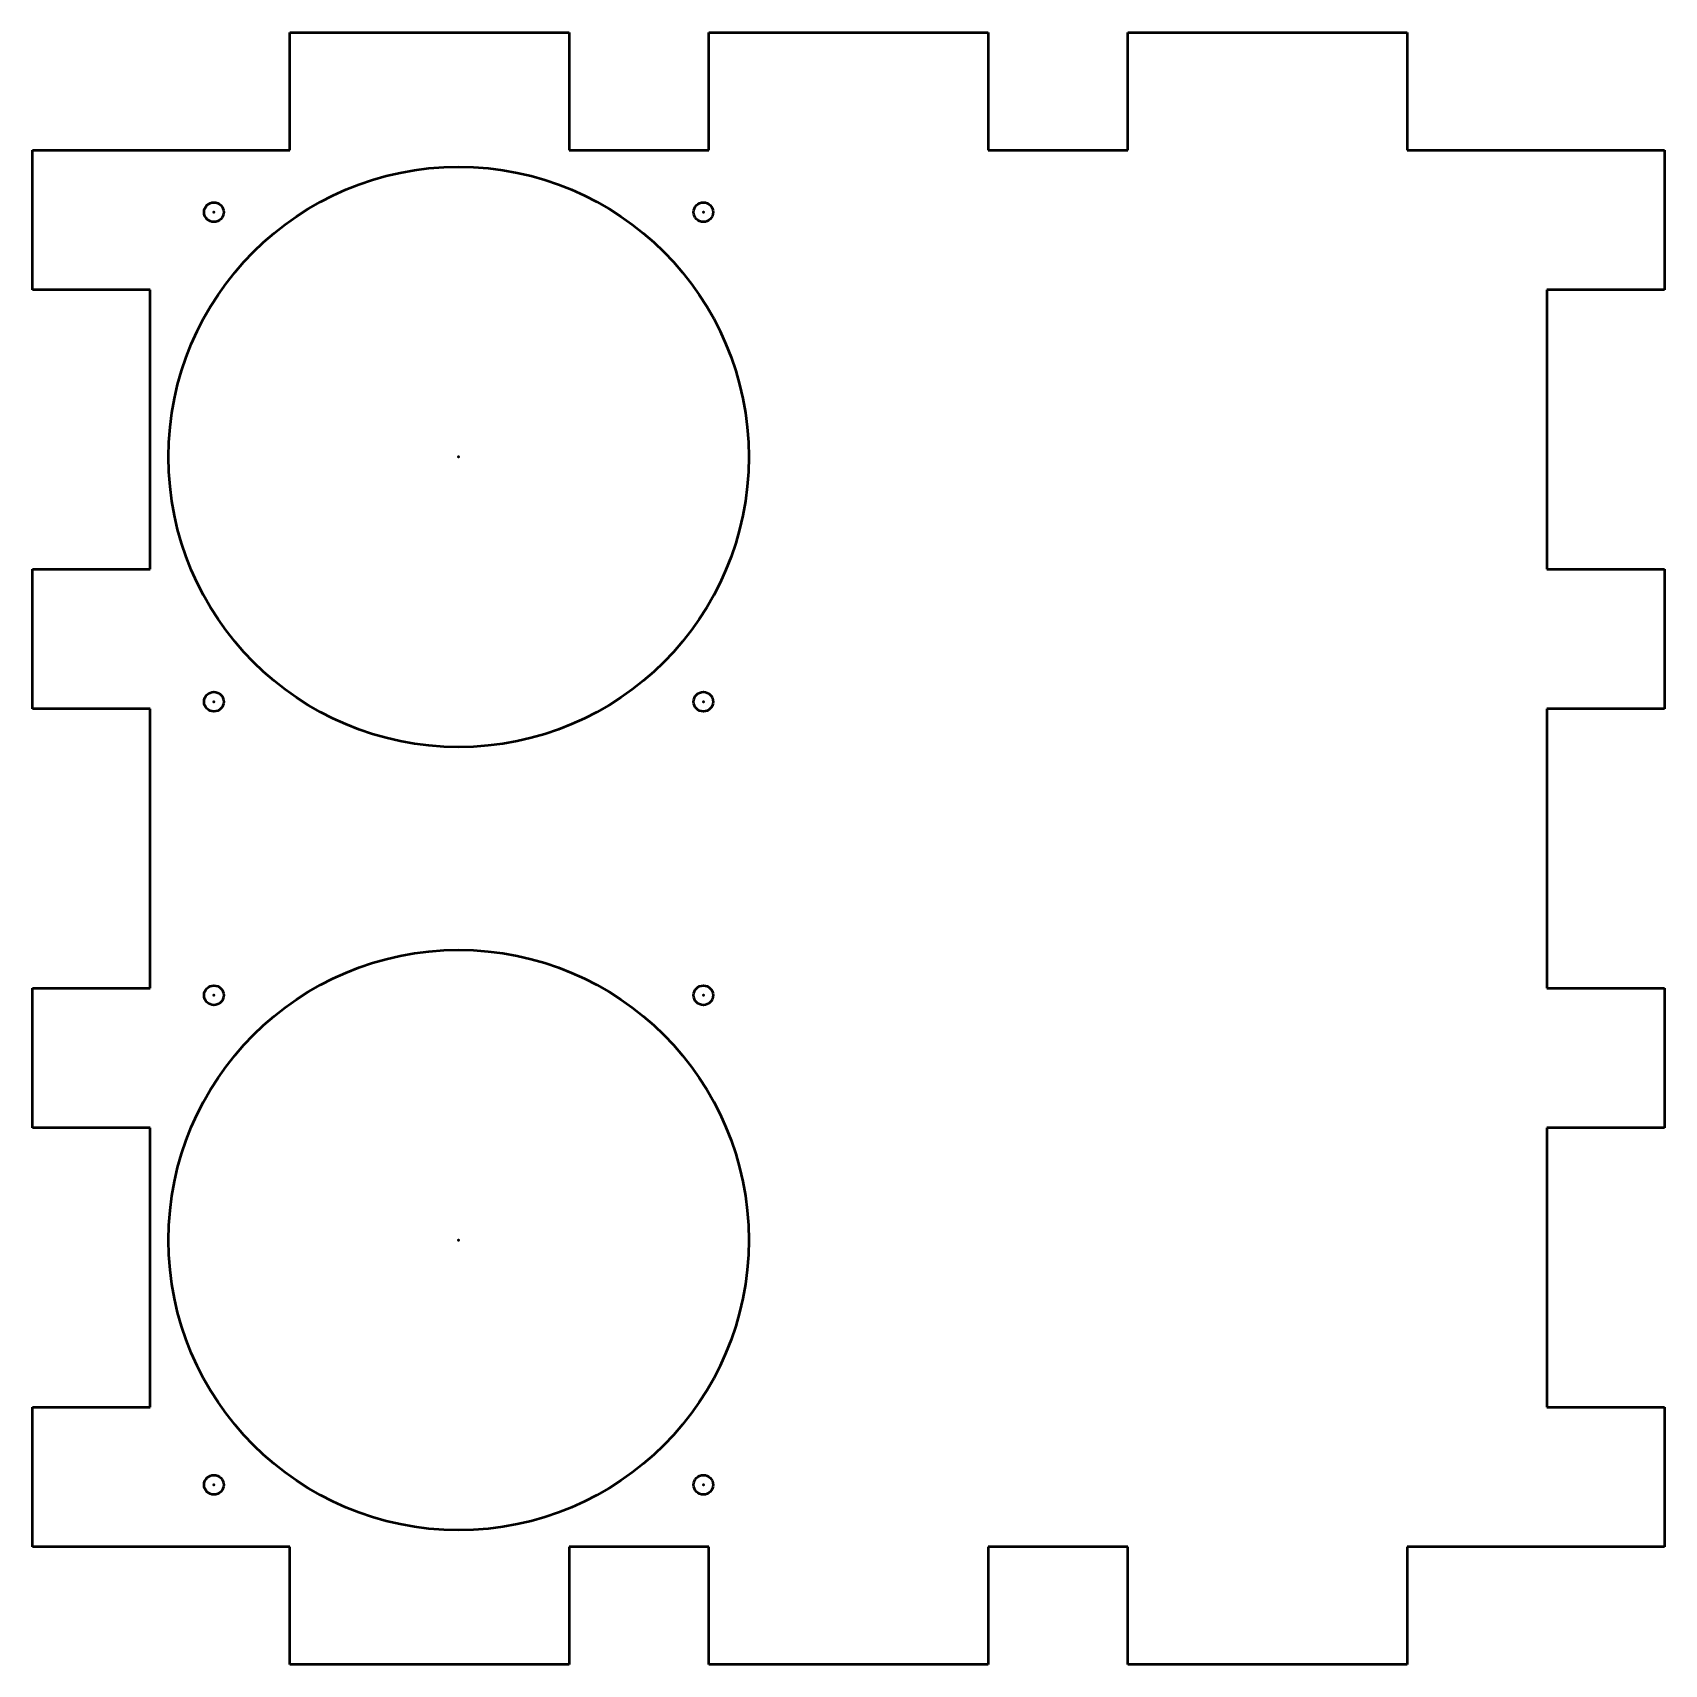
# Model space of a CAD drawing. Header units: millimetres. Extents: x -39 to 211, y 0 to 250.
import ezdxf

# ---------------------------------------------------------------- set-up
doc = ezdxf.new("R2010")
doc.units = ezdxf.units.MM
for name, color, linetype, lineweight in [('IV_ARC_CENTERS', 7, 'Continuous', 50), ('IV_INTERIOR_PROFILES', 7, 'Continuous', 50), ('IV_OUTER_PROFILE', 7, 'Continuous', 50)]:
    doc.layers.add(name, color=color, linetype=linetype, lineweight=lineweight)

msp = doc.modelspace()

# ---------------------------------------------------------------- linework, layer by layer
at = {"layer": 'IV_ARC_CENTERS'}
for p in [(-11.63, 222.49), (63.37, 222.49), (25.87, 184.99), (-11.63, 147.49), (63.37, 147.49), (-11.63, 102.51), (63.37, 102.51), (25.87, 65.01), (-11.63, 27.51), (63.37, 27.51)]:
    msp.add_point(p, dxfattribs=at)
at = {"layer": 'IV_INTERIOR_PROFILES'}
for centre, radius in [((25.87, 184.99), 44.45), ((-11.63, 222.49), 1.5), ((63.37, 222.49), 1.5), ((-11.63, 147.49), 1.5), ((63.37, 147.49), 1.5), ((25.87, 65.01), 44.45), ((-11.63, 102.51), 1.5), ((63.37, 102.51), 1.5), ((-11.63, 27.51), 1.5), ((63.37, 27.51), 1.5)]:
    msp.add_circle(centre, radius, dxfattribs=at)
at = {"layer": 'IV_OUTER_PROFILE'}
for p, q in [((0, 250), (42.8, 250)), ((0, 232), (0, 250)), ((42.8, 250), (42.8, 232)), ((64.2, 250), (107, 250)), ((64.2, 232), (64.2, 250)), ((107, 250), (107, 232)), ((128.4, 250), (171.2, 250)), ((128.4, 232), (128.4, 250)), ((171.2, 250), (171.2, 232)), ((-39.4, 232), (0, 232)), ((-39.4, 210.6), (-39.4, 232)), ((42.8, 232), (64.2, 232)), ((107, 232), (128.4, 232)), ((171.2, 232), (210.6, 232)), ((210.6, 232), (210.6, 210.6)), ((-21.4, 210.6), (-39.4, 210.6)), ((-21.4, 167.8), (-21.4, 210.6)), ((192.6, 210.6), (192.6, 167.8)), ((210.6, 210.6), (192.6, 210.6)), ((-39.4, 167.8), (-21.4, 167.8)), ((-39.4, 146.4), (-39.4, 167.8)), ((192.6, 167.8), (210.6, 167.8)), ((210.6, 167.8), (210.6, 146.4)), ((-21.4, 146.4), (-39.4, 146.4)), ((-21.4, 103.6), (-21.4, 146.4)), ((192.6, 146.4), (192.6, 103.6)), ((210.6, 146.4), (192.6, 146.4)), ((-39.4, 103.6), (-21.4, 103.6)), ((-39.4, 82.2), (-39.4, 103.6)), ((192.6, 103.6), (210.6, 103.6)), ((210.6, 103.6), (210.6, 82.2)), ((-21.4, 82.2), (-39.4, 82.2)), ((-21.4, 39.4), (-21.4, 82.2)), ((192.6, 82.2), (192.6, 39.4)), ((210.6, 82.2), (192.6, 82.2)), ((-39.4, 39.4), (-21.4, 39.4)), ((-39.4, 18), (-39.4, 39.4)), ((192.6, 39.4), (210.6, 39.4)), ((210.6, 39.4), (210.6, 18)), ((0, 18), (-39.4, 18)), ((0, 0), (0, 18)), ((42.8, 18), (42.8, 0)), ((64.2, 18), (42.8, 18)), ((64.2, 0), (64.2, 18)), ((107, 18), (107, 0)), ((128.4, 18), (107, 18)), ((128.4, 0), (128.4, 18)), ((171.2, 18), (171.2, 0)), ((210.6, 18), (171.2, 18)), ((42.8, 0), (0, 0)), ((107, 0), (64.2, 0)), ((171.2, 0), (128.4, 0))]:
    msp.add_line(p, q, dxfattribs=at)

doc.saveas('drawing.dxf')
